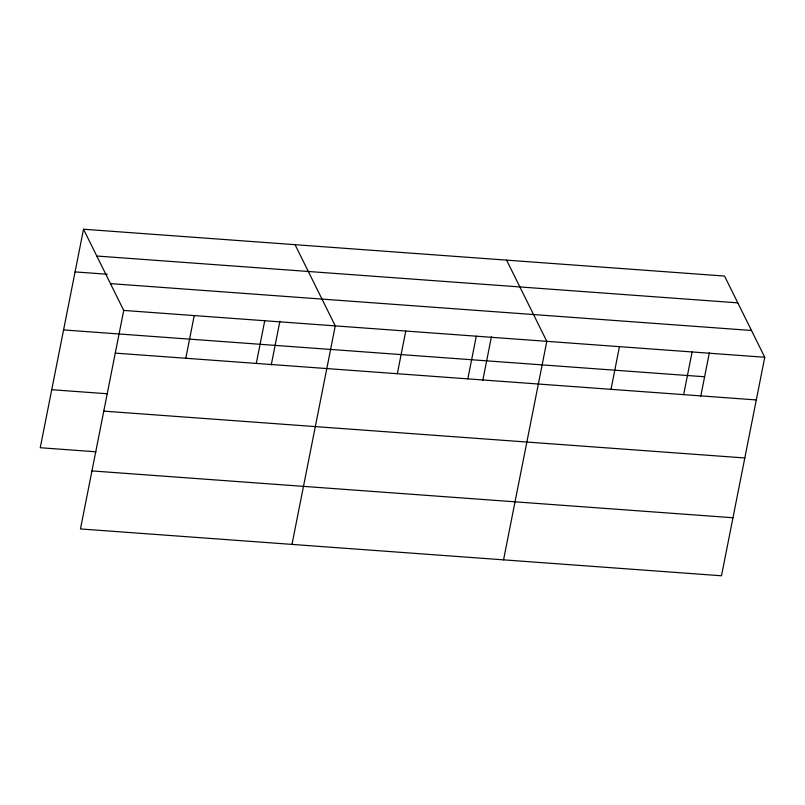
<?xml version="1.0" encoding="UTF-8"?>
<svg xmlns="http://www.w3.org/2000/svg" width="805" height="805" viewBox="0 0 805 805"><rect width="100%" height="100%" fill="white"/><g stroke="black" fill="none" stroke-linecap="round" stroke-linejoin="round"><path stroke-width="1.21" d="M83.519 229.224L123.718 310.428L80.46 528.945L721.481 575.776L764.75 357.269L724.54 276.055L83.519 229.224L40.25 447.731L95.916 451.796M185.784 358.255L194.236 315.58M256.302 363.407L264.744 320.732M271.255 364.906L279.899 321.205M291.994 544.391L335.262 325.884L295.053 244.68M397.328 373.711L405.77 331.036M467.836 378.863L476.288 336.188M482.789 380.352L491.442 336.661M503.538 559.847L546.796 341.34L506.597 260.136M611.005 389.328L619.448 346.653M683.646 394.631L692.099 351.956M700.742 396.281L709.396 352.58M96.781 256.02L737.813 302.861M75.066 271.899L107.226 274.253M110.456 283.632L751.478 330.473M123.718 310.428L764.75 357.269M63.575 329.929L704.606 376.76M115.266 353.113L756.298 399.944M51.741 389.711L107.407 393.776M103.785 411.134L744.806 457.965M91.941 470.915L732.973 517.746"/></g></svg>
